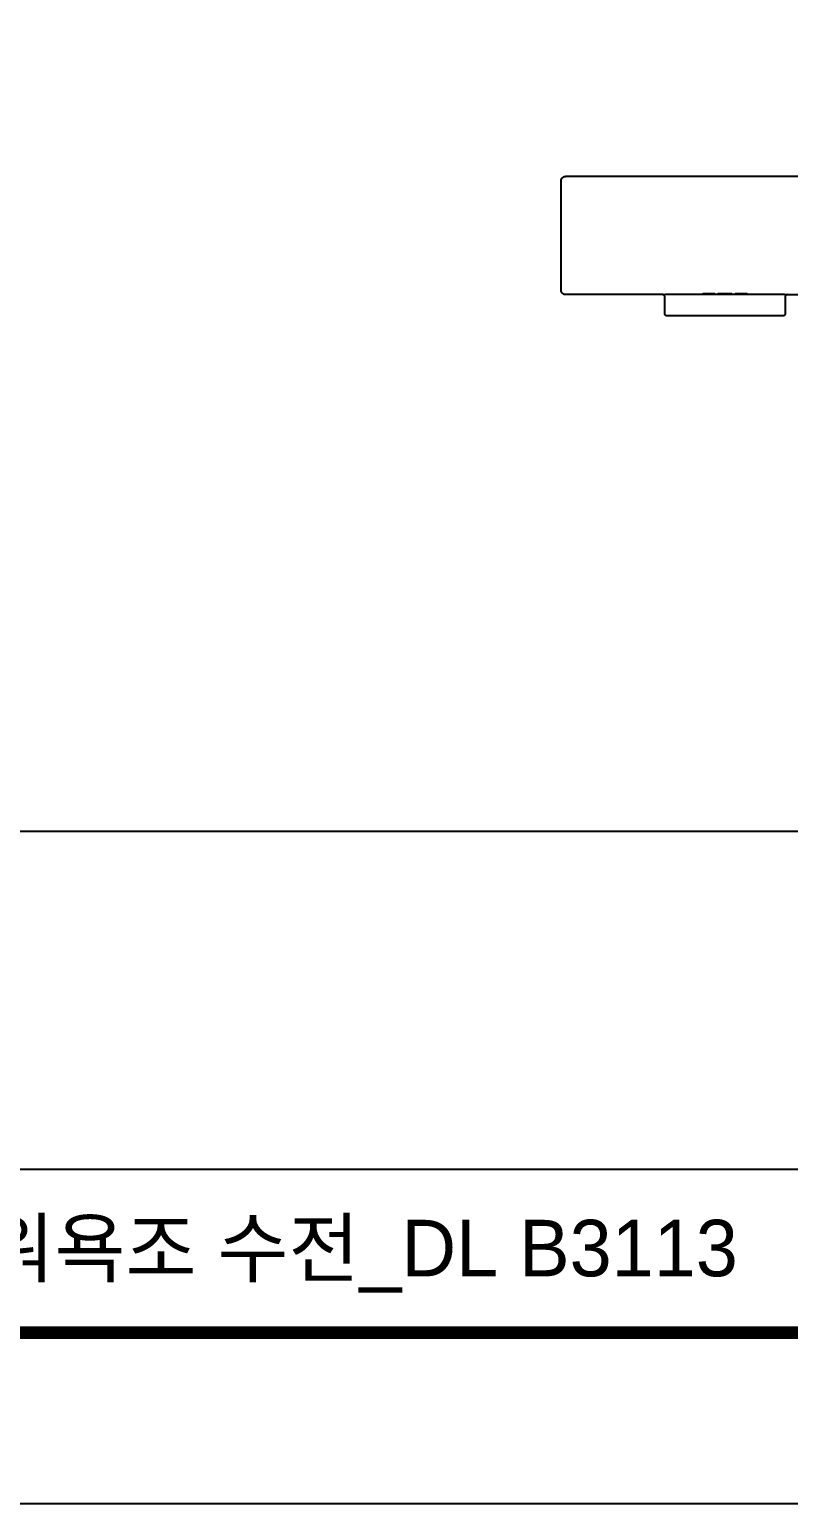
# Model space of a CAD drawing. Extents: x 300 to 2828, y 64 to 1916.
# Drawn here: x 1155 to 1507, y 64 to 748 of the extents above; entities that cross this region are included whole.
import ezdxf

# ---------------------------------------------------------------- set-up
doc = ezdxf.new("R2010")
doc.units = 0
doc.header["$LTSCALE"] = 10
doc.header["$MEASUREMENT"] = 0
doc.layers.get('0').update_dxf_attribs({"linetype": 'CONTINUOUS'})
doc.layers.add('W', color=7, linetype='CONTINUOUS')
doc.styles.add('Daelim Dimension', font='')
doc.styles.get('Daelim Dimension').set_extended_font_data('나눔고딕')

msp = doc.modelspace()

# ---------------------------------------------------------------- linework, layer by layer
at = {"lineweight": -3}
msp.add_line((982.65, 376.14), (1972.99, 376.14), dxfattribs=at)
at = {"color": 5}
msp.add_line((340.64, 219.24), (2375.89, 219.24), dxfattribs=at)
at = {"ltscale": 0.5}
msp.add_lwpolyline([(300, 64.06), (2827.62, 64.06), (2827.62, 1916.1), (300, 1916.1)], close=True, dxfattribs=at)
at = {"color": 5, "linetype": 'ByBlock', "lineweight": 200, "const_width": 5.82}
msp.add_lwpolyline([(340.64, 143.37), (2786.72, 143.37), (2786.72, 1873.09), (340.64, 1873.09)], close=True, dxfattribs=at)
at = {"layer": 'W', "lineweight": -3}
for p, q in [((1401.47, 627.29), (1401.47, 678.15)), ((1548.87, 680.15), (1403.47, 680.15)), ((1448.55, 625.29), (1403.47, 625.29)), ((1448.55, 625.29), (1449.98, 625.52)), ((1449.55, 616.41), (1449.55, 624.29)), ((1452.97, 625.55), (1501.97, 625.55)), ((1469.97, 625.61), (1469.97, 625.56)), ((1477.47, 625.61), (1477.47, 625.56)), ((1484.97, 625.61), (1484.97, 625.56)), ((1504.97, 625.52), (1506.39, 625.29)), ((1505.39, 624.29), (1505.39, 616.41)), ((1506.39, 625.29), (1598.55, 625.29)), ((1451.97, 615.41), (1450.55, 615.41)), ((1452.97, 615.41), (1451.97, 615.41)), ((1501.97, 615.41), (1452.97, 615.41)), ((1502.97, 615.41), (1501.97, 615.41)), ((1504.39, 615.41), (1502.97, 615.41))]:
    msp.add_line(p, q, dxfattribs=at)
for centre, major_axis in [((1469.97, 625.58), (-2.75, 0)), ((1469.97, 625.58), (2.75, 0)), ((1477.47, 625.58), (-3.25, 0)), ((1477.47, 625.58), (3.25, 0)), ((1484.97, 625.58), (-2.75, 0)), ((1484.97, 625.58), (2.75, 0))]:
    msp.add_ellipse(centre, major_axis=major_axis, ratio=0.008727, start_param=4.712389, end_param=7.853982, dxfattribs=at)
for points, weights in [([(1401.47, 678.15), (1401.47, 679.32), (1402.3, 680.15), (1403.47, 680.15)], [1, 0.804755803081, 0.804755803081, 1]), ([(1403.47, 625.29), (1402.3, 625.29), (1401.47, 626.11), (1401.47, 627.29)], [1, 0.804755803081, 0.804755803081, 1]), ([(1449.55, 624.29), (1449.55, 624.87), (1449.14, 625.29), (1448.55, 625.29)], [1, 0.804845489788, 0.804845489788, 1]), ([(1449.98, 625.52), (1450.06, 625.54), (1451.29, 625.55), (1452.97, 625.55)], [1, 0.816916247342, 0.816916247342, 1]), ([(1501.97, 625.55), (1503.65, 625.55), (1504.88, 625.54), (1504.97, 625.52)], [1, 0.816916247342, 0.816916247342, 1]), ([(1506.39, 625.29), (1505.8, 625.29), (1505.39, 624.87), (1505.39, 624.29)], [1, 0.804845489788, 0.804845489788, 1]), ([(1450.55, 615.41), (1449.97, 615.41), (1449.55, 615.83), (1449.55, 616.41)], [1, 0.804737854124, 0.804737854124, 1]), ([(1505.39, 616.41), (1505.39, 615.83), (1504.98, 615.41), (1504.39, 615.41)], [1, 0.804737854124, 0.804737854124, 1])]:
    msp.add_rational_spline(points, weights, degree=3, dxfattribs=at)

# ---------------------------------------------------------------- texts
at = {"color": 2, "insert": (794.42, 195.77), "char_height": 26.23373, "width": 1352.6615, "attachment_point": 1, "style": 'Daelim Dimension'}
msp.add_mtext('{\\fPretendard Variable SemiBold|b0|i0|c129|p2;대림바스(주)} {\\fGulim|b0|i0|c129|p50;선반형} {\\fGulim|b0|i0|c129|p50;샤워욕조} {\\fGulim|b0|i0|c129|p50;수전}_DL B3113', dxfattribs=at)

doc.saveas('drawing.dxf')
